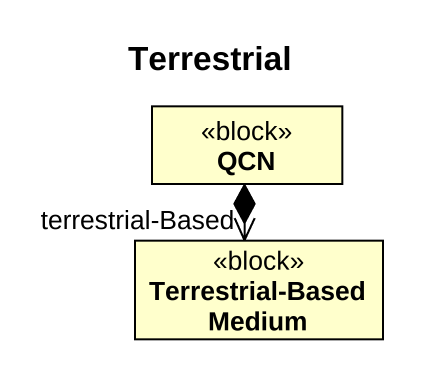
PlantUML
@startuml
title Terrestrial
hide circle
hide empty members
class QCN <<block>>
class "Terrestrial-Based Medium" as Terrestrial_Based_Medium <<block>>
QCN *--> "terrestrial-Based" Terrestrial_Based_Medium
@enduml
